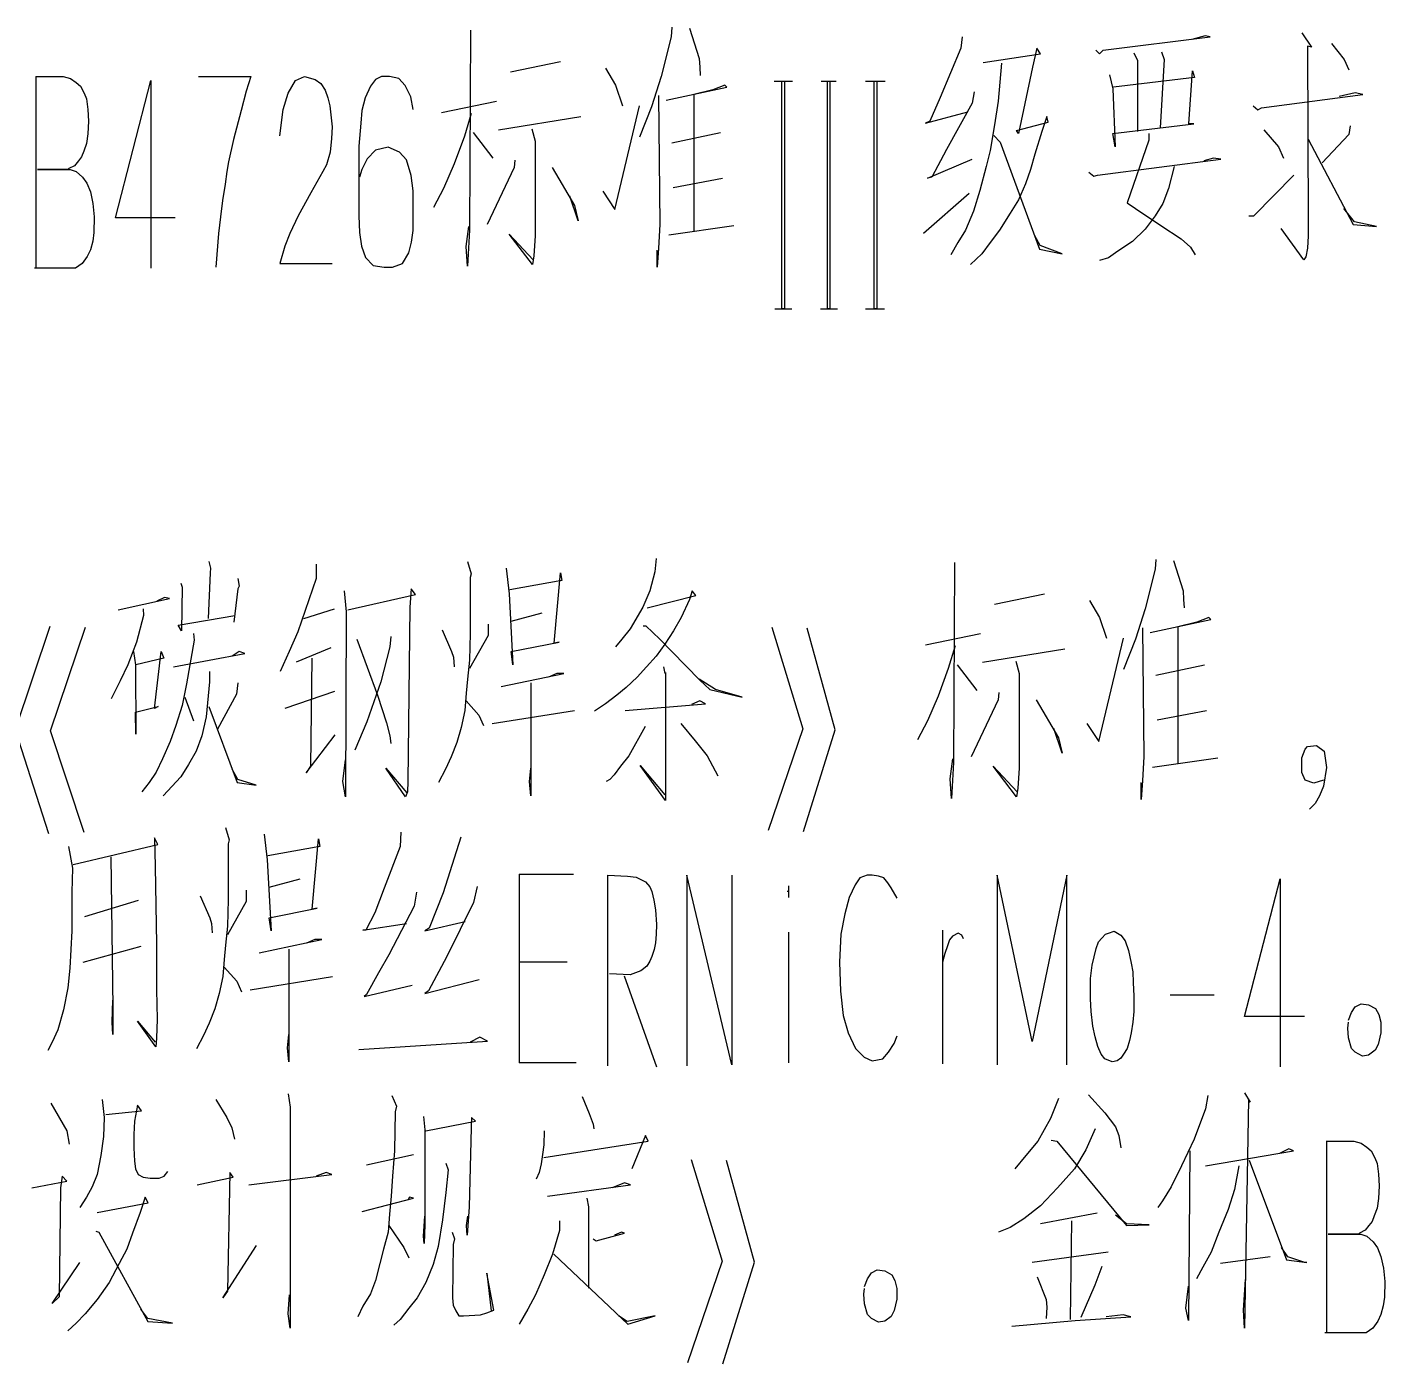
# Model space of a CAD drawing. Extents: x 0 to 2376, y 0 to 3364.
# Drawn here: x 2043 to 2155.2, y 3140.2 to 3250.7 of the extents above; entities that cross this region are included whole.
import ezdxf

# ---------------------------------------------------------------- set-up
doc = ezdxf.new("R2010")
doc.units = 0
doc.header["$MEASUREMENT"] = 0
doc.layers.add('6', color=7, linetype='Continuous')
doc.layers.add('8', color=7, linetype='Continuous')

# ---------------------------------------------------------------- blocks, each defined once
blk = doc.blocks.new('BLKENT139')
at = {"layer": '8', "color": 2, "linetype": 'Continuous'}
for p, q in [((2079.66, 3250.48), (2079.56, 3233.93)), ((2096.24, 3249.93), (2095.4, 3246.64)), ((2096.29, 3250.72), (2096.24, 3249.93)), ((2097.75, 3250.64), (2098.54, 3248.13)), ((2120.29, 3249.93), (2120.18, 3248.99)), ((2131.95, 3248.83), (2140.78, 3249.93)), ((2140.37, 3250.01), (2139.27, 3249.7)), ((2140.78, 3249.93), (2140.37, 3250.01)), ((2148.37, 3250.24), (2149.15, 3249.07)), ((2120.18, 3248.99), (2118.46, 3244.91)), ((2126.46, 3248.99), (2126.09, 3247.42)), ((2126.77, 3248.52), (2126.46, 3248.99)), ((2131.32, 3248.83), (2131.63, 3248.52)), ((2131.63, 3248.52), (2131.95, 3248.83)), ((2136.76, 3248.68), (2136.97, 3248.05)), ((2149.15, 3249.07), (2148.84, 3249.15)), ((2148.84, 3249.15), (2148.89, 3234.64)), ((2150.82, 3249.38), (2151.87, 3248.05)), ((2082.95, 3247.03), (2087.09, 3247.89)), ((2098.54, 3248.13), (2098.59, 3247.42)), ((2122.01, 3247.81), (2126.77, 3248.52)), ((2123.53, 3247.73), (2123.27, 3244.6)), ((2134.46, 3248.6), (2134.77, 3247.97)), ((2134.77, 3247.97), (2134.77, 3242.09)), ((2136.97, 3248.05), (2136.65, 3242.4)), ((2151.87, 3248.05), (2152.24, 3247.19)), ((2043.71, 3246.63), (2045.99, 3246.63)), ((2043.76, 3230.79), (2043.76, 3246.63)), ((2045.99, 3246.63), (2046.59, 3246.47)), ((2046.59, 3246.47), (2047.06, 3246.15)), ((2057.18, 3246.63), (2061.49, 3246.63)), ((2061.49, 3246.63), (2061.12, 3245.43)), ((2065.18, 3246.31), (2065.93, 3246.63)), ((2065.93, 3246.63), (2066.82, 3246.39)), ((2066.82, 3246.39), (2067.29, 3246.07)), ((2071.79, 3246.39), (2071.37, 3245.83)), ((2072.29, 3246.63), (2071.79, 3246.39)), ((2072.94, 3246.63), (2072.29, 3246.63)), ((2073.73, 3246.47), (2072.94, 3246.63)), ((2074.25, 3245.91), (2073.73, 3246.47)), ((2090.8, 3247.34), (2091.63, 3245.93)), ((2095.4, 3246.64), (2094.61, 3244.13)), ((2098.59, 3247.42), (2098.64, 3246.72)), ((2126.09, 3247.42), (2124.94, 3241.93)), ((2132.47, 3246.79), (2132.73, 3245.62)), ((2139.48, 3246.56), (2132.78, 3245.77)), ((2139.01, 3242.72), (2139.32, 3247.11)), ((2139.32, 3247.11), (2139.48, 3246.56)), ((2047.06, 3246.15), (2047.42, 3245.83)), ((2047.42, 3245.83), (2047.71, 3245.27)), ((2047.71, 3245.27), (2047.92, 3244.79)), ((2050.3, 3234.95), (2053.23, 3246.31)), ((2053.23, 3246.31), (2053.23, 3230.79)), ((2061.12, 3245.43), (2060.68, 3243.83)), ((2064.16, 3243.91), (2064.58, 3245.27)), ((2064.58, 3245.27), (2065.18, 3246.31)), ((2067.29, 3246.07), (2067.63, 3245.51)), ((2067.63, 3245.51), (2067.87, 3244.87)), ((2071.37, 3245.83), (2070.95, 3244.87)), ((2074.72, 3244.95), (2074.25, 3245.91)), ((2091.63, 3245.93), (2092.21, 3244.21)), ((2095.82, 3244.68), (2100.84, 3245.77)), ((2099.69, 3245.54), (2098.12, 3245.15)), ((2100.68, 3245.93), (2099.69, 3245.54)), ((2100.84, 3245.77), (2100.68, 3245.93)), ((2106.27, 3246.23), (2104.76, 3246.23)), ((2105.39, 3227.43), (2105.39, 3246.23)), ((2105.59, 3246.23), (2105.59, 3227.43)), ((2109.88, 3246.23), (2108.63, 3246.23)), ((2109.15, 3227.43), (2109.15, 3246.23)), ((2109.36, 3246.23), (2109.36, 3227.43)), ((2113.91, 3246.23), (2112.29, 3246.23)), ((2113.02, 3227.43), (2113.02, 3246.23)), ((2113.23, 3246.23), (2113.23, 3227.43)), ((2121.28, 3245.38), (2121.12, 3244.44)), ((2132.73, 3245.62), (2132.94, 3240.83)), ((2152.76, 3245.3), (2151.45, 3244.99)), ((2153.39, 3245.15), (2152.76, 3245.3)), ((2047.92, 3244.79), (2048.03, 3243.91)), ((2067.87, 3244.87), (2068.03, 3244.23)), ((2068.03, 3244.23), (2068.21, 3242.47)), ((2070.95, 3244.87), (2070.67, 3243.83)), ((2074.9, 3243.91), (2074.72, 3244.95)), ((2077.26, 3243.66), (2081.8, 3244.6)), ((2091.58, 3235.66), (2093.62, 3244.21)), ((2095.19, 3245.07), (2095.29, 3234.4)), ((2098.12, 3245.15), (2098.12, 3233.85)), ((2118.46, 3244.91), (2117.62, 3242.95)), ((2121.12, 3244.44), (2118.98, 3240.6)), ((2123.27, 3244.6), (2122.95, 3242.64)), ((2144.34, 3244.21), (2144.71, 3243.89)), ((2145.02, 3244.05), (2153.39, 3245.15)), ((2048.03, 3243.91), (2048.08, 3242.95)), ((2060.68, 3243.83), (2060.05, 3241.43)), ((2063.9, 3241.75), (2064.16, 3243.91)), ((2070.67, 3243.83), (2070.59, 3242.79)), ((2079.71, 3243.58), (2079.14, 3241.7)), ((2081.96, 3242.24), (2088.76, 3243.34)), ((2094.61, 3244.13), (2093.62, 3241.62)), ((2117.25, 3242.79), (2120.76, 3243.73)), ((2127.29, 3243.34), (2126.88, 3242.09)), ((2127.4, 3242.87), (2127.29, 3243.34)), ((2144.71, 3243.89), (2145.02, 3244.05)), ((2048.03, 3241.91), (2047.92, 3241.11)), ((2048.08, 3242.95), (2048.03, 3241.91)), ((2068.21, 3242.47), (2068.16, 3241.51)), ((2070.59, 3242.79), (2070.43, 3240.87)), ((2079.87, 3242.01), (2081.49, 3239.89)), ((2084.73, 3242.32), (2084.99, 3241.3)), ((2096.29, 3241.15), (2100.31, 3242.01)), ((2117.62, 3242.95), (2117.25, 3242.79)), ((2122.95, 3242.64), (2122.59, 3240.52)), ((2124.78, 3242.17), (2127.4, 3242.87)), ((2124.94, 3241.93), (2124.78, 3242.17)), ((2126.88, 3242.09), (2126.3, 3240.21)), ((2132.73, 3241.93), (2139.42, 3242.72)), ((2132.94, 3240.83), (2132.73, 3241.93)), ((2135.71, 3241.93), (2135.71, 3241.38)), ((2139.42, 3242.72), (2139.01, 3242.72)), ((2145.23, 3242.24), (2146.43, 3240.83)), ((2152.34, 3242.56), (2152.24, 3241.85)), ((2047.92, 3241.11), (2047.69, 3240.47)), ((2060.05, 3241.43), (2059.66, 3239.59)), ((2068.16, 3241.51), (2068.05, 3240.39)), ((2070.43, 3240.87), (2070.43, 3235.11)), ((2072.84, 3240.79), (2071.79, 3240.55)), ((2073.78, 3240.39), (2072.84, 3240.79)), ((2079.14, 3241.7), (2078.3, 3239.42)), ((2084.99, 3241.3), (2084.99, 3233.46)), ((2122.9, 3241.77), (2123.42, 3241.22)), ((2123.42, 3241.22), (2126.67, 3232.36)), ((2135.71, 3241.38), (2133.93, 3236.21)), ((2146.43, 3240.83), (2146.85, 3239.89)), ((2148.89, 3241.46), (2152.6, 3234.4)), ((2152.24, 3241.85), (2150.04, 3239.5)), ((2047.24, 3239.67), (2046.93, 3239.27)), ((2047.5, 3239.99), (2047.24, 3239.67)), ((2047.69, 3240.47), (2047.5, 3239.99)), ((2068.05, 3240.39), (2067.74, 3239.35)), ((2071.11, 3239.83), (2070.67, 3238.95)), ((2071.79, 3240.55), (2071.11, 3239.83)), ((2074.35, 3239.75), (2073.78, 3240.39)), ((2074.75, 3238.47), (2074.35, 3239.75)), ((2083.32, 3239.73), (2083.27, 3239.11)), ((2117.41, 3238.24), (2121.12, 3239.81)), ((2118.98, 3240.6), (2117.78, 3238.32)), ((2122.59, 3240.52), (2122.27, 3239.19)), ((2126.3, 3240.21), (2125.93, 3238.95)), ((2131.48, 3238.48), (2141.67, 3239.81)), ((2141.05, 3239.89), (2140.26, 3239.66)), ((2141.67, 3239.81), (2141.05, 3239.89)), ((2046.38, 3238.95), (2043.87, 3238.95)), ((2043.87, 3238.95), (2046.56, 3238.95)), ((2046.46, 3239.03), (2046.38, 3238.95)), ((2046.93, 3239.27), (2046.46, 3239.03)), ((2046.56, 3238.95), (2047.06, 3238.79)), ((2047.06, 3238.79), (2047.58, 3238.31)), ((2059.5, 3238.79), (2059.37, 3237.75)), ((2059.66, 3239.59), (2059.5, 3238.79)), ((2067.45, 3238.79), (2066.46, 3237.03)), ((2067.74, 3239.35), (2067.45, 3238.79)), ((2070.67, 3238.95), (2070.48, 3238.31)), ((2078.3, 3239.42), (2077.41, 3237.38)), ((2083.27, 3239.11), (2081.02, 3234.4)), ((2086.41, 3239.11), (2088.24, 3235.97)), ((2122.27, 3239.19), (2121.75, 3237.22)), ((2125.93, 3238.95), (2125.52, 3237.77)), ((2130.75, 3238.72), (2131.16, 3238.4)), ((2137.8, 3239.19), (2137.33, 3237.38)), ((2047.58, 3238.31), (2047.95, 3237.83)), ((2047.95, 3237.83), (2048.24, 3237.11)), ((2059.37, 3237.75), (2059.14, 3236.39)), ((2074.9, 3237.19), (2074.75, 3238.47)), ((2096.39, 3237.46), (2100.47, 3238.24)), ((2117.78, 3238.32), (2117.41, 3238.24)), ((2125.52, 3237.77), (2124.94, 3236.44)), ((2131.16, 3238.4), (2131.48, 3238.48)), ((2144.39, 3235.11), (2147.69, 3238.48)), ((2048.24, 3237.11), (2048.44, 3236.15)), ((2059.14, 3236.39), (2058.98, 3235.03)), ((2066.46, 3237.03), (2065.41, 3235.11)), ((2074.9, 3235.03), (2074.9, 3237.19)), ((2077.41, 3237.38), (2076.58, 3235.81)), ((2088.55, 3234.72), (2087.87, 3236.75)), ((2090.59, 3237.15), (2091.58, 3235.66)), ((2117.1, 3233.7), (2120.86, 3236.99)), ((2121.75, 3237.22), (2121.23, 3235.5)), ((2124.94, 3236.44), (2124.26, 3235.34)), ((2137.33, 3237.38), (2136.86, 3236.13)), ((2048.44, 3236.15), (2048.55, 3235.03)), ((2088.24, 3235.97), (2088.55, 3234.72)), ((2121.23, 3235.5), (2120.55, 3233.93)), ((2124.26, 3235.34), (2123.37, 3233.93)), ((2133.93, 3236.21), (2134.61, 3235.73)), ((2134.61, 3235.73), (2136.71, 3234.32)), ((2136.86, 3236.13), (2136.24, 3235.11)), ((2152.71, 3234.64), (2151.82, 3235.73)), ((2048.55, 3235.03), (2048.52, 3233.75)), ((2055.24, 3234.95), (2050.3, 3234.95)), ((2058.98, 3235.03), (2058.82, 3233.67)), ((2065.41, 3235.11), (2064.71, 3233.67)), ((2070.43, 3235.11), (2070.48, 3233.75)), ((2074.9, 3233.91), (2074.9, 3235.03)), ((2079.29, 3232.6), (2079.5, 3234.24)), ((2095.29, 3234.4), (2095.19, 3232.44)), ((2096.03, 3233.54), (2101.41, 3234.32)), ((2136.24, 3235.11), (2135.4, 3234.01)), ((2136.71, 3234.32), (2138.38, 3233.22)), ((2143.97, 3235.11), (2144.39, 3235.11)), ((2148.52, 3231.5), (2146.64, 3234.09)), ((2148.89, 3234.64), (2148.89, 3233.46)), ((2152.6, 3234.4), (2154.54, 3234.24)), ((2154.54, 3234.24), (2152.71, 3234.64)), ((2048.42, 3233.03), (2048.24, 3232.31)), ((2048.52, 3233.75), (2048.42, 3233.03)), ((2058.82, 3233.67), (2058.61, 3230.87)), ((2064.71, 3233.67), (2064.31, 3232.63)), ((2070.48, 3233.75), (2070.64, 3232.63)), ((2074.54, 3232.07), (2074.77, 3232.95)), ((2074.77, 3232.95), (2074.9, 3233.91)), ((2079.56, 3233.93), (2079.4, 3230.95)), ((2084.78, 3231.11), (2082.85, 3233.62)), ((2082.85, 3233.62), (2084.84, 3231.5)), ((2084.99, 3233.46), (2084.89, 3231.81)), ((2120.55, 3233.93), (2119.92, 3232.91)), ((2123.37, 3233.93), (2122.59, 3232.91)), ((2126.72, 3232.68), (2126.3, 3233.46)), ((2134.35, 3232.99), (2133.15, 3232.21)), ((2135.4, 3234.01), (2134.35, 3232.99)), ((2138.38, 3233.22), (2139.16, 3232.52)), ((2148.89, 3233.46), (2148.84, 3232.44)), ((2048.24, 3232.31), (2047.97, 3231.75)), ((2064.31, 3232.63), (2063.9, 3231.19)), ((2070.64, 3232.63), (2070.98, 3231.67)), ((2074.04, 3231.19), (2074.54, 3232.07)), ((2079.4, 3230.95), (2079.29, 3232.6)), ((2084.89, 3231.81), (2084.78, 3231.11)), ((2095.19, 3232.44), (2095.09, 3230.87)), ((2095.09, 3230.87), (2095.09, 3232.28)), ((2119.92, 3232.91), (2119.35, 3231.89)), ((2121.91, 3231.97), (2120.97, 3231.11)), ((2122.59, 3232.91), (2121.91, 3231.97)), ((2126.67, 3232.36), (2128.55, 3231.97)), ((2128.55, 3231.97), (2126.72, 3232.68)), ((2133.15, 3232.21), (2132.37, 3231.66)), ((2139.16, 3232.52), (2139.53, 3231.89)), ((2148.84, 3232.44), (2148.68, 3231.73)), ((2047.01, 3230.79), (2043.61, 3230.79)), ((2047.56, 3231.19), (2047.01, 3230.79)), ((2047.97, 3231.75), (2047.56, 3231.19)), ((2063.9, 3231.19), (2068.21, 3231.19)), ((2070.98, 3231.67), (2071.61, 3231.03)), ((2071.61, 3231.03), (2072.5, 3230.87)), ((2072.5, 3230.87), (2073.2, 3230.87)), ((2073.2, 3230.87), (2074.04, 3231.19)), ((2132.37, 3231.66), (2131.63, 3231.42)), ((2148.68, 3231.73), (2148.52, 3231.5)), ((2104.81, 3227.43), (2106.22, 3227.43)), ((2105.59, 3227.43), (2105.39, 3227.43)), ((2108.58, 3227.43), (2109.99, 3227.43)), ((2109.36, 3227.43), (2109.15, 3227.43)), ((2112.29, 3227.43), (2113.86, 3227.43)), ((2113.23, 3227.43), (2113.02, 3227.43)), ((2058.01, 3206.56), (2058.17, 3206.01)), ((2058.17, 3206.01), (2058.12, 3205.62)), ((2066.9, 3206.32), (2066.9, 3205.15)), ((2079.4, 3206.56), (2079.71, 3205.54)), ((2082.59, 3206.01), (2082.85, 3203.89)), ((2094.98, 3206.79), (2094.88, 3205.7)), ((2119.66, 3206.48), (2119.56, 3189.93)), ((2136.29, 3206.72), (2136.24, 3205.93)), ((2137.75, 3206.64), (2138.54, 3204.13)), ((2058.12, 3205.62), (2057.96, 3201.85)), ((2060.42, 3205.15), (2060.52, 3204.52)), ((2066.9, 3205.15), (2065.39, 3200.75)), ((2079.71, 3205.54), (2079.61, 3205.22)), ((2079.61, 3205.22), (2079.61, 3200.6)), ((2087.19, 3204.99), (2082.9, 3204.21)), ((2086.56, 3199.81), (2087.09, 3205.62)), ((2087.09, 3205.62), (2087.19, 3204.99)), ((2094.88, 3205.7), (2094.46, 3204.13)), ((2136.24, 3205.93), (2135.4, 3202.64)), ((2055.71, 3204.75), (2055.82, 3204.44)), ((2055.82, 3204.44), (2055.77, 3200.83)), ((2060.42, 3204.28), (2060.1, 3201.54)), ((2060.52, 3204.52), (2060.42, 3204.28)), ((2069.2, 3204.13), (2069.36, 3202.4)), ((2069.52, 3202.56), (2075.11, 3203.81)), ((2074.75, 3204.28), (2074.64, 3202.79)), ((2075.11, 3203.81), (2074.75, 3204.28)), ((2082.85, 3203.89), (2083.16, 3198.01)), ((2094.46, 3204.13), (2093.88, 3202.79)), ((2097.96, 3204.13), (2097.75, 3203.42)), ((2098.27, 3203.73), (2097.96, 3204.13)), ((2122.95, 3203.03), (2127.08, 3203.89)), ((2138.54, 3204.13), (2138.59, 3203.42)), ((2050.54, 3202.56), (2054.77, 3203.5)), ((2052.58, 3202.64), (2052.63, 3202.09)), ((2054.35, 3203.58), (2053.73, 3203.26)), ((2054.77, 3203.5), (2054.35, 3203.58)), ((2065.86, 3201.85), (2068.42, 3202.64)), ((2074.64, 3202.79), (2074.48, 3188.36)), ((2093.88, 3202.79), (2092.84, 3200.99)), ((2094.25, 3202.72), (2098.27, 3203.73)), ((2097.75, 3203.42), (2097.07, 3201.93)), ((2130.8, 3203.34), (2131.63, 3201.93)), ((2135.4, 3202.64), (2134.61, 3200.13)), ((2138.59, 3203.42), (2138.64, 3202.72)), ((2052.63, 3202.09), (2052.05, 3199.89)), ((2055.5, 3201.3), (2060.16, 3202.09)), ((2069.36, 3202.4), (2069.31, 3187.11)), ((2083.01, 3201.62), (2085.57, 3202.32)), ((2097.07, 3201.93), (2096.44, 3200.83)), ((2131.63, 3201.93), (2132.21, 3200.21)), ((2135.82, 3200.68), (2140.84, 3201.77)), ((2139.69, 3201.54), (2138.12, 3201.15)), ((2140.68, 3201.93), (2139.69, 3201.54)), ((2140.84, 3201.77), (2140.68, 3201.93)), ((2044.89, 3201.19), (2042.01, 3192.63)), ((2044.94, 3192.55), (2047.82, 3201.11)), ((2055.77, 3200.83), (2055.5, 3201.3)), ((2056.76, 3200.6), (2056.81, 3200.05)), ((2065.39, 3200.75), (2064.65, 3199.11)), ((2077.31, 3200.91), (2078.09, 3199.11)), ((2079.61, 3200.6), (2079.56, 3198.4)), ((2081.12, 3200.44), (2079.56, 3197.7)), ((2081.12, 3201.38), (2081.12, 3200.44)), ((2092.84, 3200.99), (2092.16, 3200.13)), ((2093.93, 3201.22), (2094.14, 3201.22)), ((2094.14, 3201.22), (2095.29, 3200.13)), ((2096.44, 3200.83), (2095.71, 3199.73)), ((2104.55, 3201.11), (2107.11, 3192.71)), ((2109.78, 3192.63), (2107.48, 3201.03)), ((2117.25, 3199.66), (2121.8, 3200.6)), ((2135.19, 3201.07), (2135.29, 3190.4)), ((2138.12, 3201.15), (2138.12, 3189.85)), ((2052.05, 3199.89), (2051.32, 3198.01)), ((2056.81, 3200.05), (2056.18, 3196.44)), ((2068.1, 3199.42), (2065.23, 3198.24)), ((2070.25, 3200.13), (2071.97, 3195.5)), ((2072.97, 3199.5), (2072.24, 3196.6)), ((2073.07, 3200.36), (2072.97, 3199.5)), ((2083.01, 3199.11), (2086.98, 3199.89)), ((2086.98, 3199.89), (2086.56, 3199.81)), ((2092.16, 3200.13), (2091.63, 3199.5)), ((2095.71, 3199.73), (2094.98, 3198.72)), ((2095.29, 3200.13), (2096.29, 3199.11)), ((2119.71, 3199.58), (2119.14, 3197.7)), ((2121.96, 3198.24), (2128.76, 3199.34)), ((2131.58, 3191.66), (2133.62, 3200.21)), ((2134.61, 3200.13), (2133.62, 3197.62)), ((2051.79, 3199.11), (2051.95, 3198.01)), ((2054.3, 3198.56), (2052, 3198.01)), ((2053.52, 3194.4), (2054.09, 3199.11)), ((2054.09, 3199.11), (2054.3, 3198.56)), ((2055.09, 3197.85), (2060.99, 3198.95)), ((2060.52, 3199.11), (2059.95, 3198.72)), ((2060.99, 3198.95), (2060.52, 3199.11)), ((2064.65, 3199.11), (2063.92, 3197.46)), ((2066.54, 3198.56), (2066.43, 3189.62)), ((2078.09, 3199.11), (2078.25, 3198.64)), ((2078.25, 3198.64), (2078.3, 3197.85)), ((2079.56, 3198.4), (2079.4, 3196.83)), ((2083.16, 3198.01), (2083.01, 3199.11)), ((2094.98, 3198.72), (2094.2, 3197.85)), ((2096.29, 3199.11), (2097.44, 3197.93)), ((2124.73, 3198.32), (2124.99, 3197.3)), ((2051.32, 3198.01), (2050.69, 3196.68)), ((2051.95, 3198.01), (2052, 3192.28)), ((2058.07, 3197.46), (2058.07, 3196.6)), ((2082.17, 3196.21), (2087.35, 3197.3)), ((2086.77, 3197.3), (2086.09, 3196.99)), ((2087.35, 3197.3), (2086.77, 3197.3)), ((2094.2, 3197.85), (2093.41, 3196.99)), ((2095.61, 3197.85), (2095.71, 3197.3)), ((2095.76, 3197.38), (2095.76, 3186.79)), ((2097.44, 3197.93), (2098.59, 3196.75)), ((2119.14, 3197.7), (2118.3, 3195.42)), ((2119.87, 3198.01), (2121.49, 3195.89)), ((2124.99, 3197.3), (2124.99, 3189.46)), ((2136.29, 3197.15), (2140.31, 3198.01)), ((2050.69, 3196.68), (2049.96, 3195.19)), ((2056.18, 3196.44), (2055.82, 3194.64)), ((2058.07, 3196.6), (2057.8, 3193.7)), ((2060.42, 3196.52), (2060.31, 3195.58)), ((2072.24, 3196.6), (2071.09, 3193.3)), ((2079.4, 3196.83), (2079.29, 3195.66)), ((2084.63, 3196.52), (2084.63, 3187.19)), ((2092.52, 3196.13), (2091.74, 3195.5)), ((2093.41, 3196.99), (2092.52, 3196.13)), ((2099.9, 3195.97), (2098.54, 3196.83)), ((2098.59, 3196.75), (2099.43, 3195.97)), ((2099.43, 3195.97), (2102.09, 3195.34)), ((2102.09, 3195.34), (2099.9, 3195.97)), ((2056.03, 3195.34), (2056.76, 3193.38)), ((2060.31, 3195.58), (2058.75, 3192.68)), ((2068.42, 3195.81), (2064.29, 3194.4)), ((2071.97, 3195.5), (2072.71, 3193.22)), ((2079.29, 3195.66), (2079.19, 3194.24)), ((2079.29, 3195.03), (2080.34, 3193.85)), ((2090.8, 3194.79), (2090.22, 3194.4)), ((2091.74, 3195.5), (2090.8, 3194.79)), ((2092.42, 3194.24), (2099.06, 3194.79)), ((2098.59, 3195.03), (2097.91, 3194.72)), ((2099.06, 3194.79), (2098.59, 3195.03)), ((2118.3, 3195.42), (2117.41, 3193.38)), ((2123.27, 3195.11), (2121.02, 3190.4)), ((2123.32, 3195.73), (2123.27, 3195.11)), ((2126.41, 3195.11), (2128.24, 3191.97)), ((2051.95, 3194.09), (2053.83, 3194.56)), ((2052, 3192.28), (2051.95, 3194.09)), ((2053.83, 3194.56), (2053.52, 3194.4)), ((2055.82, 3194.64), (2055.29, 3192.99)), ((2057.8, 3193.7), (2057.44, 3192.13)), ((2058.01, 3194.56), (2060.37, 3188.28)), ((2079.19, 3194.24), (2078.88, 3192.83)), ((2080.34, 3193.85), (2080.71, 3192.99)), ((2081.44, 3193.15), (2088.24, 3194.24)), ((2090.22, 3194.4), (2089.91, 3194.17)), ((2136.39, 3193.46), (2140.47, 3194.24)), ((2042.01, 3192.63), (2044.78, 3184.07)), ((2047.71, 3184.15), (2044.94, 3192.55)), ((2055.29, 3192.99), (2054.82, 3191.66)), ((2071.09, 3193.3), (2070.09, 3190.95)), ((2072.71, 3193.22), (2072.97, 3192.13)), ((2078.88, 3192.83), (2078.51, 3191.58)), ((2094.09, 3192.91), (2092.73, 3190.48)), ((2097.02, 3193.15), (2098.22, 3191.73)), ((2107.11, 3192.71), (2104.24, 3184.31)), ((2107.16, 3184.23), (2109.78, 3192.63)), ((2117.41, 3193.38), (2116.58, 3191.81)), ((2128.55, 3190.72), (2127.87, 3192.75)), ((2130.59, 3193.15), (2131.58, 3191.66)), ((2054.82, 3191.66), (2054.2, 3190.24)), ((2057.44, 3192.13), (2056.97, 3190.87)), ((2066.07, 3189.07), (2068.47, 3192.21)), ((2072.97, 3192.13), (2073.07, 3191.5)), ((2078.51, 3191.58), (2078.04, 3190.4)), ((2098.22, 3191.73), (2099.22, 3190.48)), ((2128.24, 3191.97), (2128.55, 3190.72)), ((2056.97, 3190.87), (2056.34, 3189.77)), ((2078.04, 3190.4), (2077.57, 3189.38)), ((2092.73, 3190.48), (2092.05, 3189.62)), ((2099.22, 3190.48), (2100.1, 3188.83)), ((2135.29, 3190.4), (2135.19, 3188.44)), ((2136.03, 3189.54), (2141.41, 3190.32)), ((2148.37, 3190.31), (2148.63, 3191.03)), ((2148.37, 3189.11), (2148.37, 3190.31)), ((2148.63, 3191.03), (2148.84, 3191.27)), ((2148.84, 3191.27), (2149.57, 3191.35)), ((2149.57, 3191.35), (2150.2, 3190.87)), ((2150.2, 3190.87), (2150.41, 3189.51)), ((2054.2, 3190.24), (2053.67, 3189.15)), ((2056.34, 3189.77), (2055.71, 3188.75)), ((2060.42, 3188.52), (2059.95, 3189.38)), ((2066.43, 3189.62), (2066.07, 3189.07)), ((2069.1, 3188.36), (2069.31, 3190.17)), ((2074.27, 3187.11), (2072.65, 3189.46)), ((2072.65, 3189.46), (2074.38, 3187.42)), ((2077.57, 3189.38), (2076.99, 3188.28)), ((2084.52, 3188.36), (2084.63, 3189.46)), ((2092.05, 3189.62), (2091.53, 3188.91)), ((2095.76, 3186.79), (2093.67, 3189.7)), ((2093.67, 3189.7), (2095.71, 3187.26)), ((2119.29, 3188.6), (2119.5, 3190.24)), ((2119.56, 3189.93), (2119.4, 3186.95)), ((2124.78, 3187.11), (2122.85, 3189.62)), ((2122.85, 3189.62), (2124.84, 3187.5)), ((2124.99, 3189.46), (2124.89, 3187.81)), ((2150.41, 3189.51), (2150.14, 3187.99)), ((2053.1, 3188.28), (2052.47, 3187.5)), ((2053.67, 3189.15), (2053.1, 3188.28)), ((2055.71, 3188.75), (2054.25, 3187.19)), ((2060.37, 3188.28), (2061.94, 3188.05)), ((2061.94, 3188.05), (2060.42, 3188.52)), ((2069.31, 3187.11), (2069.1, 3188.36)), ((2074.48, 3188.36), (2074.43, 3187.5)), ((2084.63, 3187.19), (2084.52, 3188.36)), ((2091.16, 3188.52), (2090.85, 3188.36)), ((2091.53, 3188.91), (2091.16, 3188.52)), ((2119.4, 3186.95), (2119.29, 3188.6)), ((2135.19, 3188.44), (2135.08, 3186.87)), ((2135.08, 3186.87), (2135.08, 3188.28)), ((2148.63, 3188.47), (2148.37, 3189.11)), ((2149.36, 3188.23), (2148.63, 3188.47)), ((2150.14, 3188.47), (2149.36, 3188.23)), ((2074.43, 3187.5), (2074.27, 3187.11)), ((2124.89, 3187.81), (2124.78, 3187.11)), ((2149.83, 3187.19), (2149.46, 3186.55)), ((2150.14, 3187.99), (2149.83, 3187.19)), ((2149.46, 3186.55), (2148.99, 3186.07)), ((2053.8, 3183.15), (2053.54, 3183.7)), ((2053.54, 3183.7), (2053.59, 3181.34)), ((2059.4, 3184.56), (2059.71, 3183.54)), ((2059.71, 3183.54), (2059.61, 3183.22)), ((2062.59, 3184.01), (2062.85, 3181.89)), ((2066.56, 3177.81), (2067.08, 3183.62)), ((2067.08, 3183.62), (2067.19, 3182.99)), ((2073.88, 3184.17), (2073.83, 3182.99)), ((2078.85, 3183.77), (2077.39, 3179.15)), ((2046.43, 3182.99), (2046.75, 3181.19)), ((2046.8, 3181.5), (2053.8, 3183.15)), ((2059.61, 3183.22), (2059.61, 3178.6)), ((2067.19, 3182.99), (2062.9, 3182.21)), ((2073.83, 3182.99), (2072.52, 3179.54)), ((2049.93, 3182.13), (2050.09, 3169.66)), ((2053.59, 3181.34), (2053.7, 3174.91)), ((2062.85, 3181.89), (2063.16, 3176.01)), ((2046.75, 3181.19), (2046.69, 3179.22)), ((2063.01, 3179.62), (2065.57, 3180.32)), ((2083.66, 3180.71), (2088.16, 3180.71)), ((2083.69, 3165.11), (2083.69, 3180.71)), ((2091.01, 3164.87), (2091.01, 3180.63)), ((2091.01, 3180.63), (2092.63, 3180.55)), ((2092.63, 3180.55), (2093.33, 3180.47)), ((2093.33, 3180.47), (2094.12, 3180.07)), ((2101.25, 3164.95), (2097.54, 3180.63)), ((2097.54, 3180.63), (2097.54, 3164.87)), ((2101.25, 3180.63), (2101.25, 3164.95)), ((2111.82, 3180.39), (2111.43, 3179.83)), ((2112.42, 3180.63), (2111.82, 3180.39)), ((2112.86, 3180.63), (2112.42, 3180.63)), ((2113.36, 3180.55), (2112.86, 3180.63)), ((2113.8, 3180.39), (2113.36, 3180.55)), ((2114.14, 3179.99), (2113.8, 3180.39)), ((2126.07, 3166.87), (2123.19, 3180.63)), ((2123.19, 3180.63), (2123.19, 3164.95)), ((2128.94, 3180.63), (2126.07, 3166.87)), ((2128.94, 3164.95), (2128.94, 3180.63)), ((2143.63, 3168.95), (2146.56, 3180.31)), ((2146.56, 3180.31), (2146.56, 3164.79)), ((2046.69, 3179.22), (2046.69, 3176.01)), ((2061.12, 3179.38), (2061.12, 3178.44)), ((2072.52, 3179.54), (2071.74, 3177.5)), ((2075.19, 3179.22), (2074.98, 3178.05)), ((2077.39, 3179.15), (2076.24, 3176.24)), ((2080.21, 3179.7), (2079.9, 3178.36)), ((2094.12, 3180.07), (2094.48, 3179.67)), ((2094.48, 3179.67), (2094.64, 3179.27)), ((2094.64, 3179.27), (2094.8, 3178.55)), ((2105.99, 3179.27), (2105.83, 3179.27)), ((2105.93, 3179.75), (2105.93, 3178.79)), ((2111.43, 3179.83), (2110.95, 3178.79)), ((2114.43, 3179.59), (2114.14, 3179.99)), ((2114.9, 3178.71), (2114.43, 3179.59)), ((2052.18, 3178.52), (2047.74, 3177.19)), ((2057.31, 3178.91), (2058.09, 3177.11)), ((2059.61, 3178.6), (2059.56, 3176.4)), ((2061.12, 3178.44), (2059.56, 3175.7)), ((2074.98, 3178.05), (2072.89, 3174.05)), ((2079.9, 3178.36), (2077.7, 3173.89)), ((2094.8, 3178.55), (2094.93, 3177.75)), ((2110.95, 3178.79), (2110.59, 3177.43)), ((2058.09, 3177.11), (2058.25, 3176.64)), ((2063.01, 3177.11), (2066.98, 3177.89)), ((2063.16, 3176.01), (2063.01, 3177.11)), ((2066.98, 3177.89), (2066.56, 3177.81)), ((2071.74, 3177.5), (2071.01, 3176.09)), ((2094.93, 3177.75), (2095.01, 3176.55)), ((2110.59, 3177.43), (2110.27, 3175.75)), ((2046.69, 3176.01), (2046.54, 3172.95)), ((2058.25, 3176.64), (2058.3, 3175.85)), ((2059.56, 3176.4), (2059.4, 3174.83)), ((2070.75, 3176.09), (2074.35, 3176.64)), ((2071.01, 3176.09), (2070.75, 3176.09)), ((2075.87, 3176.01), (2079.22, 3176.79)), ((2076.24, 3176.24), (2075.87, 3176.01)), ((2094.98, 3175.75), (2094.93, 3175.03)), ((2095.01, 3176.55), (2094.98, 3175.75)), ((2105.93, 3175.91), (2105.93, 3165.11)), ((2110.27, 3175.75), (2110.14, 3173.43)), ((2118.67, 3176.07), (2118.67, 3165.03)), ((2119.95, 3175.83), (2119.48, 3175.59)), ((2120.26, 3175.67), (2119.95, 3175.83)), ((2131.82, 3175.43), (2132.13, 3175.75)), ((2132.13, 3175.75), (2132.39, 3175.83)), ((2132.39, 3175.83), (2132.84, 3175.99)), ((2132.84, 3175.99), (2133.39, 3175.67)), ((2047.63, 3173.42), (2052.44, 3174.75)), ((2053.7, 3174.91), (2053.7, 3171.54)), ((2059.4, 3174.83), (2059.29, 3173.66)), ((2062.17, 3174.21), (2067.35, 3175.3)), ((2066.77, 3175.3), (2066.09, 3174.99)), ((2067.35, 3175.3), (2066.77, 3175.3)), ((2094.93, 3175.03), (2094.82, 3174.47)), ((2119.06, 3174.79), (2118.85, 3174.15)), ((2119.24, 3175.27), (2119.06, 3174.79)), ((2119.48, 3175.59), (2119.24, 3175.27)), ((2120.39, 3175.35), (2120.26, 3175.67)), ((2131.35, 3174.55), (2131.56, 3175.11)), ((2131.56, 3175.11), (2131.82, 3175.43)), ((2133.39, 3175.67), (2133.75, 3175.19)), ((2133.75, 3175.19), (2134.04, 3174.39)), ((2059.29, 3173.66), (2059.19, 3172.24)), ((2064.63, 3174.52), (2064.63, 3165.19)), ((2072.89, 3174.05), (2072.05, 3172.56)), ((2077.7, 3173.89), (2076.18, 3171.07)), ((2094.48, 3173.51), (2094.22, 3173.11)), ((2094.64, 3173.91), (2094.48, 3173.51)), ((2094.82, 3174.47), (2094.64, 3173.91)), ((2118.85, 3174.15), (2118.67, 3173.43)), ((2131.03, 3173.19), (2131.35, 3174.55)), ((2134.04, 3174.39), (2134.25, 3173.35)), ((2046.54, 3172.95), (2046.38, 3171.3)), ((2059.29, 3173.03), (2060.34, 3171.85)), ((2072.05, 3172.56), (2071.06, 3170.75)), ((2087.63, 3173.43), (2083.71, 3173.43)), ((2092.84, 3172.39), (2091.14, 3172.47)), ((2093.73, 3172.71), (2092.84, 3172.39)), ((2093.83, 3172.79), (2093.73, 3172.71)), ((2094.22, 3173.11), (2093.83, 3172.79)), ((2110.14, 3173.43), (2110.22, 3171.03)), ((2130.9, 3172.07), (2131.03, 3173.19)), ((2134.25, 3173.35), (2134.38, 3172.63)), ((2134.38, 3172.63), (2134.43, 3171.75)), ((2046.38, 3171.3), (2046.01, 3169.5)), ((2053.7, 3171.54), (2053.7, 3171.15)), ((2059.19, 3172.24), (2058.88, 3170.83)), ((2060.34, 3171.85), (2060.71, 3170.99)), ((2061.44, 3171.15), (2068.24, 3172.24)), ((2070.85, 3170.6), (2074.82, 3171.54)), ((2075.87, 3170.83), (2080.37, 3172.01)), ((2092.34, 3172.31), (2095.01, 3164.79)), ((2130.88, 3170.39), (2130.9, 3172.07)), ((2134.43, 3171.75), (2134.46, 3170.63)), ((2050.04, 3168.48), (2050.09, 3170.28)), ((2053.7, 3171.15), (2053.75, 3168.72)), ((2058.88, 3170.83), (2058.51, 3169.58)), ((2071.06, 3170.75), (2070.85, 3170.6)), ((2076.18, 3171.07), (2075.87, 3170.83)), ((2110.22, 3171.03), (2110.46, 3169.03)), ((2130.95, 3169.35), (2130.88, 3170.39)), ((2134.46, 3170.63), (2134.46, 3169.35)), ((2141.12, 3170.71), (2137.49, 3170.71)), ((2046.01, 3169.5), (2045.54, 3167.85)), ((2050.09, 3169.66), (2050.09, 3167.46)), ((2058.51, 3169.58), (2058.04, 3168.4)), ((2110.46, 3169.03), (2110.85, 3167.59)), ((2131.09, 3168.15), (2130.95, 3169.35)), ((2134.46, 3169.35), (2134.38, 3168.47)), ((2152.21, 3168.63), (2152.47, 3169.27)), ((2152.47, 3169.27), (2152.78, 3169.75)), ((2152.78, 3169.75), (2153.26, 3169.99)), ((2153.26, 3169.99), (2153.88, 3169.91)), ((2153.88, 3169.91), (2154.46, 3169.59)), ((2154.46, 3169.59), (2154.72, 3169.11)), ((2154.72, 3169.11), (2154.88, 3168.47)), ((2045.54, 3167.85), (2045.07, 3166.83)), ((2050.09, 3167.46), (2050.04, 3168.48)), ((2053.65, 3166.44), (2052.13, 3168.56)), ((2052.13, 3168.56), (2053.59, 3166.83)), ((2053.75, 3168.72), (2053.7, 3167.15)), ((2058.04, 3168.4), (2057.57, 3167.38)), ((2131.27, 3167.27), (2131.09, 3168.15)), ((2134.38, 3168.47), (2134.25, 3167.59)), ((2148.58, 3168.95), (2143.63, 3168.95)), ((2152.16, 3167.99), (2152.21, 3168.47)), ((2152.21, 3167.19), (2152.16, 3167.99)), ((2154.88, 3168.47), (2154.88, 3167.59)), ((2045.07, 3166.83), (2044.71, 3166.13)), ((2053.7, 3167.15), (2053.65, 3166.44)), ((2057.57, 3167.38), (2056.99, 3166.28)), ((2064.52, 3166.36), (2064.63, 3167.46)), ((2070.43, 3166.21), (2081.05, 3166.91)), ((2080.42, 3167.22), (2079.63, 3166.83)), ((2081.05, 3166.91), (2080.42, 3167.22)), ((2110.85, 3167.59), (2111.48, 3166.31)), ((2114.2, 3165.99), (2114.67, 3166.71)), ((2114.67, 3166.71), (2114.9, 3167.35)), ((2131.5, 3166.47), (2131.27, 3167.27)), ((2134.12, 3166.95), (2133.91, 3166.31)), ((2134.25, 3167.59), (2134.12, 3166.95)), ((2152.47, 3166.31), (2152.21, 3167.19)), ((2154.88, 3167.59), (2154.67, 3166.63)), ((2064.63, 3165.19), (2064.52, 3166.36)), ((2111.48, 3166.31), (2112.18, 3165.59)), ((2112.18, 3165.59), (2112.86, 3165.27)), ((2113.73, 3165.43), (2114.2, 3165.99)), ((2131.77, 3165.83), (2131.5, 3166.47)), ((2132.08, 3165.43), (2131.77, 3165.83)), ((2133.62, 3165.83), (2133.39, 3165.51)), ((2133.91, 3166.31), (2133.62, 3165.83)), ((2152.78, 3165.99), (2152.47, 3166.31)), ((2153.36, 3165.67), (2152.78, 3165.99)), ((2153.88, 3165.75), (2153.36, 3165.67)), ((2154.41, 3166.15), (2153.88, 3165.75)), ((2154.67, 3166.63), (2154.41, 3166.15)), ((2088.39, 3165.11), (2083.66, 3165.11)), ((2112.86, 3165.27), (2113.73, 3165.43)), ((2132.68, 3165.19), (2132.08, 3165.43)), ((2133.1, 3165.27), (2132.71, 3165.19)), ((2133.39, 3165.51), (2133.1, 3165.27)), ((2064.58, 3162.56), (2064.73, 3161.46)), ((2073.15, 3162.4), (2073.52, 3161.54)), ((2088.89, 3162.32), (2089.46, 3160.91)), ((2130.72, 3162.48), (2132.08, 3160.99)), ((2140.6, 3162.4), (2140.39, 3161.3)), ((2143.63, 3162.64), (2144.1, 3161.85)), ((2044.97, 3161.77), (2046.28, 3159.5)), ((2049.2, 3162.09), (2049.36, 3160.6)), ((2049.52, 3160.83), (2052.45, 3161.15)), ((2052.13, 3161.62), (2051.87, 3160.28)), ((2052.45, 3161.15), (2052.13, 3161.62)), ((2058.61, 3162.09), (2059.5, 3160.6)), ((2064.73, 3161.46), (2064.73, 3143.19)), ((2073.52, 3161.54), (2073.41, 3161.07)), ((2128.26, 3162.17), (2127.58, 3160.52)), ((2140.39, 3161.3), (2139.45, 3158.79)), ((2143.95, 3162.09), (2143.63, 3143.19)), ((2144.1, 3161.85), (2143.95, 3162.09)), ((2049.36, 3160.6), (2049.31, 3159.03)), ((2051.87, 3160.28), (2051.82, 3159.19)), ((2059.5, 3160.6), (2059.92, 3159.73)), ((2073.41, 3161.07), (2073.36, 3157.85)), ((2075.77, 3160.68), (2075.87, 3159.58)), ((2075.97, 3159.5), (2080.05, 3160.28)), ((2079.74, 3160.6), (2079.69, 3159.73)), ((2080.05, 3160.28), (2079.74, 3160.6)), ((2089.46, 3160.91), (2089.78, 3160.05)), ((2089.78, 3160.05), (2089.83, 3159.66)), ((2127.58, 3160.52), (2126.54, 3158.64)), ((2132.08, 3160.99), (2132.97, 3159.81)), ((2046.28, 3159.5), (2046.48, 3158.4)), ((2049.31, 3159.03), (2049.1, 3157.46)), ((2051.82, 3159.19), (2051.82, 3158.09)), ((2059.92, 3159.73), (2060.13, 3158.79)), ((2075.87, 3159.58), (2075.87, 3151.73)), ((2079.69, 3159.73), (2079.53, 3153.22)), ((2085.75, 3159.5), (2085.7, 3158.32)), ((2094.12, 3159.11), (2092.97, 3156.36)), ((2094.33, 3158.64), (2094.12, 3159.11)), ((2131.29, 3159.66), (2130.51, 3157.93)), ((2132.97, 3159.81), (2133.23, 3159.11)), ((2133.23, 3159.11), (2133.39, 3158.09)), ((2051.82, 3158.09), (2051.87, 3156.99)), ((2073.36, 3157.85), (2073.2, 3155.73)), ((2085.7, 3158.32), (2085.6, 3157.54)), ((2085.7, 3157.3), (2094.33, 3158.64)), ((2126.54, 3158.64), (2125.54, 3157.46)), ((2127.63, 3158.72), (2128.1, 3158.64)), ((2128.1, 3158.64), (2133.86, 3151.66)), ((2130.51, 3157.93), (2129.57, 3156.36)), ((2139.45, 3158.79), (2138.41, 3156.6)), ((2139.09, 3157.85), (2138.98, 3143.81)), ((2140.39, 3156.6), (2147.66, 3157.85)), ((2147.29, 3158.01), (2146.51, 3157.62)), ((2147.66, 3157.85), (2147.29, 3158.01)), ((2150.38, 3158.63), (2152.65, 3158.63)), ((2150.43, 3142.79), (2150.43, 3158.63)), ((2152.65, 3158.63), (2153.26, 3158.47)), ((2153.26, 3158.47), (2153.73, 3158.15)), ((2153.73, 3158.15), (2154.09, 3157.83)), ((2154.09, 3157.83), (2154.38, 3157.27)), ((2049.1, 3157.46), (2048.78, 3155.89)), ((2051.87, 3156.99), (2051.97, 3156.36)), ((2071.06, 3156.68), (2074.93, 3157.54)), ((2077.6, 3156.83), (2077.8, 3156.28)), ((2085.49, 3156.75), (2085.33, 3156.05)), ((2085.6, 3157.54), (2085.49, 3156.75)), ((2097.88, 3157.11), (2100.44, 3148.71)), ((2103.11, 3148.63), (2100.81, 3157.03)), ((2125.54, 3157.46), (2124.65, 3156.36)), ((2144, 3157.07), (2147.09, 3148.83)), ((2154.38, 3157.27), (2154.59, 3156.79)), ((2154.59, 3156.79), (2154.69, 3155.91)), ((2045.91, 3155.73), (2045.75, 3154.79)), ((2046.28, 3155.34), (2045.91, 3155.73)), ((2048.78, 3155.89), (2048.37, 3154.87)), ((2051.97, 3156.36), (2052.18, 3155.89)), ((2052.18, 3155.89), (2052.6, 3155.66)), ((2052.6, 3155.66), (2053.18, 3155.58)), ((2053.18, 3155.58), (2053.91, 3155.58)), ((2053.91, 3155.58), (2054.33, 3155.73)), ((2054.33, 3155.73), (2054.64, 3156.13)), ((2057.05, 3155.03), (2060.03, 3155.66)), ((2059.77, 3156.05), (2059.56, 3146.24)), ((2060.03, 3155.66), (2059.77, 3156.05)), ((2061.33, 3155.03), (2068.18, 3155.89)), ((2067.71, 3156.05), (2066.88, 3155.73)), ((2068.18, 3155.89), (2067.71, 3156.05)), ((2073.2, 3155.73), (2073.1, 3154.09)), ((2077.8, 3156.28), (2077.6, 3154.4)), ((2085.33, 3156.05), (2085.07, 3155.5)), ((2129.57, 3156.36), (2128.16, 3154.79)), ((2138.41, 3156.6), (2137.57, 3154.87)), ((2143.16, 3156.6), (2142.8, 3154.64)), ((2154.69, 3155.91), (2154.75, 3154.95)), ((2043.4, 3154.79), (2046.28, 3155.34)), ((2045.75, 3154.79), (2045.65, 3145.77)), ((2048.37, 3154.87), (2047.9, 3154.01)), ((2077.6, 3154.4), (2077.33, 3152.13)), ((2086.01, 3154.09), (2092.86, 3155.03)), ((2092.39, 3155.19), (2091.35, 3154.79)), ((2092.86, 3155.03), (2092.39, 3155.19)), ((2128.16, 3154.79), (2126.75, 3153.3)), ((2137.57, 3154.87), (2136.84, 3153.7)), ((2142.8, 3154.64), (2142.27, 3152.99)), ((2154.75, 3154.95), (2154.69, 3153.91)), ((2047.9, 3154.01), (2047.37, 3153.15)), ((2048.78, 3152.75), (2053.02, 3153.54)), ((2052.76, 3154.01), (2052.34, 3152.75)), ((2053.02, 3153.54), (2052.76, 3154.01)), ((2070.69, 3152.83), (2074.93, 3153.93)), ((2073.1, 3154.09), (2072.94, 3152.6)), ((2074.61, 3154.01), (2074.46, 3153.77)), ((2074.93, 3153.93), (2074.61, 3154.01)), ((2089.26, 3153.93), (2089.41, 3153.22)), ((2126.75, 3153.3), (2125.39, 3152.21)), ((2136.84, 3153.7), (2136.47, 3153.15)), ((2154.69, 3153.91), (2154.59, 3153.11)), ((2052.34, 3152.75), (2051.71, 3151.03)), ((2072.94, 3152.6), (2072.84, 3151.11)), ((2075.77, 3150.79), (2075.87, 3152.44)), ((2077.33, 3152.13), (2076.97, 3149.93)), ((2079.32, 3151.66), (2079.43, 3152.44)), ((2079.53, 3153.22), (2079.37, 3150.87)), ((2089.41, 3153.22), (2089.41, 3146.48)), ((2125.39, 3152.21), (2124.24, 3151.5)), ((2131.45, 3152.68), (2126.75, 3151.81)), ((2133.86, 3151.81), (2132.97, 3152.52)), ((2142.27, 3152.99), (2141.49, 3151.11)), ((2154.35, 3152.47), (2154.17, 3151.99)), ((2154.59, 3153.11), (2154.35, 3152.47)), ((2048.68, 3151.19), (2048.94, 3151.11)), ((2048.94, 3151.11), (2052.97, 3143.73)), ((2051.71, 3151.03), (2051.24, 3149.7)), ((2072.84, 3151.11), (2072.47, 3149.7)), ((2072.89, 3151.66), (2074.14, 3149.85)), ((2075.87, 3151.73), (2075.82, 3150.17)), ((2078.12, 3151.11), (2078.33, 3150.56)), ((2079.37, 3150.87), (2079.32, 3151.66)), ((2087.01, 3151.26), (2086.43, 3149.3)), ((2087.01, 3152.05), (2087.01, 3151.26)), ((2090.04, 3150.4), (2092.39, 3151.03)), ((2092.13, 3151.11), (2091.56, 3150.87)), ((2092.39, 3151.03), (2092.13, 3151.11)), ((2124.24, 3151.5), (2123.29, 3151.11)), ((2129.31, 3152.05), (2129.2, 3143.89)), ((2135.74, 3151.73), (2133.86, 3151.81)), ((2133.86, 3151.66), (2135.74, 3151.73)), ((2141.49, 3151.11), (2140.86, 3149.46)), ((2153.12, 3151.03), (2153.05, 3150.95)), ((2153.59, 3151.27), (2153.12, 3151.03)), ((2153.91, 3151.67), (2153.59, 3151.27)), ((2154.17, 3151.99), (2153.91, 3151.67)), ((2059.19, 3145.7), (2061.96, 3150.01)), ((2075.82, 3150.17), (2075.77, 3150.79)), ((2076.97, 3149.93), (2076.55, 3148.44)), ((2078.22, 3150.09), (2078.17, 3145.7)), ((2078.33, 3150.56), (2078.22, 3150.09)), ((2089.78, 3150.56), (2090.04, 3150.4)), ((2153.05, 3150.95), (2150.54, 3150.95)), ((2150.54, 3150.95), (2153.23, 3150.95)), ((2153.23, 3150.95), (2153.73, 3150.79)), ((2153.73, 3150.79), (2154.25, 3150.31)), ((2154.25, 3150.31), (2154.61, 3149.83)), ((2051.24, 3149.7), (2050.61, 3148.52)), ((2072.47, 3149.7), (2072.16, 3148.52)), ((2074.14, 3149.85), (2074.56, 3148.99)), ((2086.43, 3149.3), (2085.75, 3147.58)), ((2086.54, 3149.3), (2092.65, 3143.5)), ((2132.34, 3149.46), (2126.07, 3148.6)), ((2140.86, 3149.46), (2140.18, 3148.21)), ((2145.73, 3149.07), (2141.65, 3148.52)), ((2147.19, 3149.07), (2146.67, 3149.85)), ((2147.09, 3148.83), (2148.76, 3148.6)), ((2148.6, 3148.6), (2147.19, 3149.07)), ((2154.61, 3149.83), (2154.9, 3149.11)), ((2154.9, 3149.11), (2155.11, 3148.15)), ((2045.07, 3145.22), (2047.37, 3148.6)), ((2050.61, 3148.52), (2049.78, 3146.95)), ((2072.16, 3148.52), (2071.79, 3147.11)), ((2076.55, 3148.44), (2075.97, 3146.95)), ((2081.57, 3144.68), (2080.99, 3147.73)), ((2080.99, 3147.73), (2081.36, 3144.6)), ((2100.44, 3148.71), (2097.57, 3140.31)), ((2100.5, 3140.23), (2103.11, 3148.63)), ((2112.47, 3147.27), (2112.78, 3147.75)), ((2112.78, 3147.75), (2113.26, 3147.99)), ((2113.26, 3147.99), (2113.88, 3147.91)), ((2113.88, 3147.91), (2114.46, 3147.59)), ((2131.82, 3148.28), (2131.24, 3146.72)), ((2140.18, 3148.21), (2139.66, 3147.26)), ((2148.76, 3148.6), (2148.6, 3148.6)), ((2155.11, 3148.15), (2155.22, 3147.03)), ((2049.78, 3146.95), (2048.78, 3145.54)), ((2071.79, 3147.11), (2071.37, 3146.01)), ((2075.97, 3146.95), (2075.24, 3145.7)), ((2085.75, 3147.58), (2085.02, 3145.93)), ((2112.21, 3146.63), (2112.47, 3147.27)), ((2114.46, 3147.59), (2114.72, 3147.11)), ((2114.72, 3147.11), (2114.88, 3146.47)), ((2126.48, 3147.42), (2127.22, 3145.54)), ((2131.24, 3146.72), (2130.09, 3144.05)), ((2138.77, 3144.83), (2138.98, 3146.64)), ((2143.53, 3144.68), (2143.69, 3147.19)), ((2155.22, 3147.03), (2155.19, 3145.75)), ((2045.65, 3145.77), (2045.07, 3145.22)), ((2048.78, 3145.54), (2047.79, 3144.36)), ((2059.56, 3146.24), (2059.19, 3145.7)), ((2064.58, 3144.36), (2064.68, 3145.93)), ((2071.37, 3146.01), (2070.75, 3144.99)), ((2075.24, 3145.7), (2074.56, 3144.83)), ((2078.17, 3145.7), (2078.22, 3145.07)), ((2085.02, 3145.93), (2084.39, 3144.75)), ((2112.16, 3145.99), (2112.21, 3146.47)), ((2112.21, 3145.19), (2112.16, 3145.99)), ((2114.88, 3145.59), (2114.67, 3144.63)), ((2114.88, 3146.47), (2114.88, 3145.59)), ((2127.22, 3145.54), (2127.27, 3144.91)), ((2155.19, 3145.75), (2155.09, 3145.03)), ((2047.79, 3144.36), (2047.06, 3143.58)), ((2052.97, 3143.97), (2052.39, 3144.75)), ((2064.73, 3143.19), (2064.58, 3144.36)), ((2070.75, 3144.99), (2070.33, 3144.13)), ((2074.56, 3144.83), (2073.83, 3143.89)), ((2078.22, 3145.07), (2078.43, 3144.6)), ((2078.43, 3144.6), (2078.69, 3144.21)), ((2079.06, 3144.21), (2080.47, 3144.28)), ((2080.47, 3144.28), (2080.99, 3144.44)), ((2080.99, 3144.44), (2081.57, 3144.68)), ((2084.39, 3144.75), (2083.66, 3143.5)), ((2112.47, 3144.31), (2112.21, 3145.19)), ((2112.78, 3143.99), (2112.47, 3144.31)), ((2114.67, 3144.63), (2114.41, 3144.15)), ((2127.27, 3144.91), (2127.22, 3143.97)), ((2133.6, 3144.28), (2132.18, 3144.13)), ((2134.22, 3144.13), (2133.6, 3144.28)), ((2138.98, 3143.81), (2138.77, 3144.83)), ((2143.63, 3143.19), (2143.53, 3144.68)), ((2154.9, 3144.31), (2154.64, 3143.75)), ((2155.09, 3145.03), (2154.9, 3144.31)), ((2047.06, 3143.58), (2046.38, 3142.95)), ((2055.01, 3143.58), (2052.97, 3143.97)), ((2052.97, 3143.73), (2055.01, 3143.58)), ((2073.83, 3143.89), (2073.31, 3143.42)), ((2078.69, 3144.21), (2079.06, 3144.21)), ((2092.6, 3143.73), (2091.87, 3144.21)), ((2094.9, 3144.21), (2092.6, 3143.73)), ((2092.65, 3143.5), (2094.9, 3144.21)), ((2113.36, 3143.67), (2112.78, 3143.99)), ((2113.88, 3143.75), (2113.36, 3143.67)), ((2114.41, 3144.15), (2113.88, 3143.75)), ((2124.39, 3143.34), (2129.62, 3143.81)), ((2129.62, 3143.81), (2134.22, 3144.13)), ((2154.22, 3143.19), (2153.67, 3142.79)), ((2154.64, 3143.75), (2154.22, 3143.19)), ((2153.67, 3142.79), (2150.27, 3142.79))]:
    blk.add_line(p, q, dxfattribs=at)

msp = doc.modelspace()

# ---------------------------------------------------------------- block references
at = {"layer": '6'}
msp.add_blockref('BLKENT139', (0, 0), dxfattribs=at)

doc.saveas('drawing.dxf')
